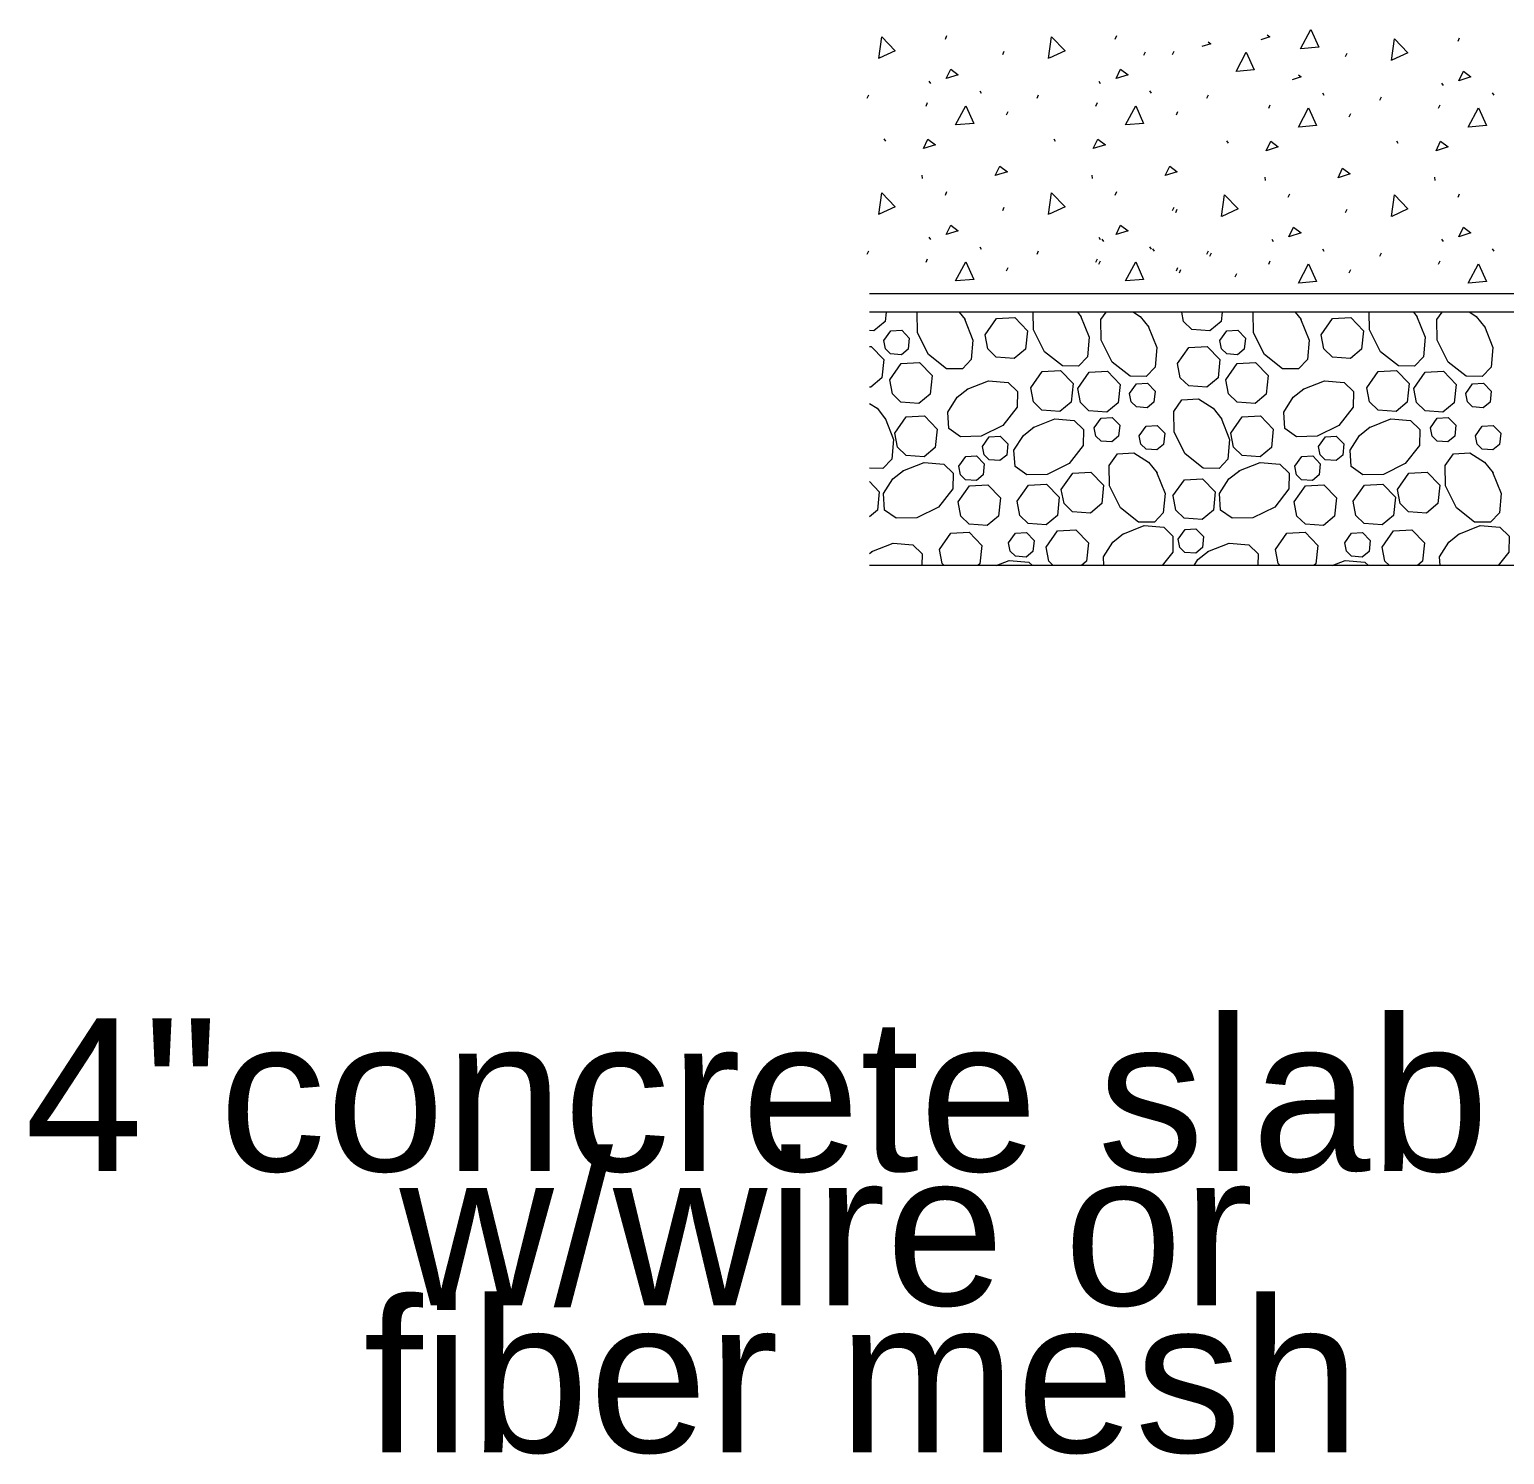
# Model space of a CAD drawing. Header units: inches. Extents: x -4443104 to -4439086, y 793046 to 798506.
# Drawn here: x -4442502.46 to -4442459.04, y 793260.33 to 793302.29 of the extents above; entities that cross this region are included whole.
import ezdxf

# ---------------------------------------------------------------- set-up
doc = ezdxf.new("R2010")
doc.units = ezdxf.units.IN
doc.header["$MEASUREMENT"] = 0
doc.layers.add('Level 1', color=7, linetype='Continuous', lineweight=0)
doc.layers.add('Level 3', color=7, linetype='Continuous', lineweight=0)
doc.styles.add('Style-Arial', font='arial.ttf')

msp = doc.modelspace()

# ---------------------------------------------------------------- linework, layer by layer
at = {"layer": 'Level 1', "color": 7, "linetype": 'Continuous', "lineweight": 13}
for p, q in [((-4442475.4977, 793302.0102), (-4442475.4533, 793302.1102)), ((-4442470.4977, 793302.0102), (-4442470.4533, 793302.1102)), ((-4442460.4074, 793301.9483), (-4442460.363, 793302.0483)), ((-4442473.8106, 793301.555), (-4442473.7661, 793301.655)), ((-4442469.6552, 793301.5344), (-4442469.6107, 793301.6344)), ((-4442468.8106, 793301.555), (-4442468.7661, 793301.655)), ((-4442463.7203, 793301.4932), (-4442463.6758, 793301.5932)), ((-4442475.9847, 793300.7673), (-4442475.9402, 793300.7007)), ((-4442470.9847, 793300.7673), (-4442470.9402, 793300.7007)), ((-4442460.8944, 793300.7054), (-4442460.8499, 793300.6388)), ((-4442477.8004, 793300.2675), (-4442477.7559, 793300.3674)), ((-4442476.0688, 793300.0357), (-4442476.0243, 793300.1357)), ((-4442474.4894, 793300.4848), (-4442474.4451, 793300.4182)), ((-4442472.8004, 793300.2675), (-4442472.7559, 793300.3674)), ((-4442471.0688, 793300.0357), (-4442471.0243, 793300.1357)), ((-4442469.4894, 793300.4848), (-4442469.4451, 793300.4182)), ((-4442467.8004, 793300.2675), (-4442467.7559, 793300.3674)), ((-4442464.3991, 793300.4229), (-4442464.3548, 793300.3563)), ((-4442462.7101, 793300.2057), (-4442462.6656, 793300.3055)), ((-4442459.3991, 793300.4229), (-4442459.3548, 793300.3563)), ((-4442473.6996, 793299.7804), (-4442473.6551, 793299.8803)), ((-4442468.6996, 793299.7804), (-4442468.6551, 793299.8803)), ((-4442465.9785, 793299.9738), (-4442465.934, 793300.0738)), ((-4442463.6093, 793299.7185), (-4442463.5648, 793299.8184)), ((-4442460.9785, 793299.9738), (-4442460.934, 793300.0738)), ((-4442477.3119, 793299.07), (-4442477.2676, 793299.0034)), ((-4442472.3119, 793299.07), (-4442472.2676, 793299.0034)), ((-4442467.2216, 793299.0082), (-4442467.1773, 793298.9415)), ((-4442462.2216, 793299.0082), (-4442462.1773, 793298.9415)), ((-4442476.1898, 793298.0052), (-4442476.1787, 793297.9053)), ((-4442471.1898, 793298.0052), (-4442471.1787, 793297.9053)), ((-4442466.0995, 793297.9433), (-4442466.0884, 793297.8434)), ((-4442461.0995, 793297.9433), (-4442461.0884, 793297.8434)), ((-4442475.4977, 793297.416), (-4442475.4533, 793297.516)), ((-4442470.4977, 793297.416), (-4442470.4533, 793297.516)), ((-4442473.8106, 793296.9609), (-4442473.7661, 793297.0609)), ((-4442468.8106, 793296.9609), (-4442468.7661, 793297.0609)), ((-4442465.4074, 793297.3542), (-4442465.363, 793297.4542)), ((-4442460.4074, 793297.3542), (-4442460.363, 793297.4542)), ((-4442468.7203, 793296.899), (-4442468.6758, 793296.999)), ((-4442463.7203, 793296.899), (-4442463.6758, 793296.999)), ((-4442477.8004, 793295.6734), (-4442477.7559, 793295.7733)), ((-4442475.9847, 793296.1732), (-4442475.9402, 793296.1065)), ((-4442474.4894, 793295.8907), (-4442474.4451, 793295.824)), ((-4442472.8004, 793295.6734), (-4442472.7559, 793295.7733)), ((-4442470.9847, 793296.1732), (-4442470.9402, 793296.1065)), ((-4442470.8944, 793296.1113), (-4442470.8499, 793296.0447)), ((-4442469.4894, 793295.8907), (-4442469.4451, 793295.824)), ((-4442469.3991, 793295.8288), (-4442469.3548, 793295.7622)), ((-4442467.8004, 793295.6734), (-4442467.7559, 793295.7733)), ((-4442465.8944, 793296.1113), (-4442465.8499, 793296.0447)), ((-4442464.3991, 793295.8288), (-4442464.3548, 793295.7622)), ((-4442460.8944, 793296.1113), (-4442460.8499, 793296.0447)), ((-4442459.3991, 793295.8288), (-4442459.3548, 793295.7622)), ((-4442476.0688, 793295.4415), (-4442476.0243, 793295.5415)), ((-4442471.0688, 793295.4415), (-4442471.0243, 793295.5415)), ((-4442470.9785, 793295.3797), (-4442470.934, 793295.4797)), ((-4442467.7101, 793295.6115), (-4442467.6656, 793295.7114)), ((-4442465.9785, 793295.3797), (-4442465.934, 793295.4797)), ((-4442462.7101, 793295.6115), (-4442462.6656, 793295.7114)), ((-4442460.9785, 793295.3797), (-4442460.934, 793295.4797)), ((-4442473.6996, 793295.1863), (-4442473.6551, 793295.2862)), ((-4442468.6996, 793295.1863), (-4442468.6551, 793295.2862)), ((-4442468.6093, 793295.1244), (-4442468.5648, 793295.2243)), ((-4442466.9693, 793295.0075), (-4442466.9248, 793295.1075)), ((-4442463.6093, 793295.1244), (-4442463.5648, 793295.2243))]:
    msp.add_line(p, q, dxfattribs=at)
at = {"layer": 'Level 1', "color": 7, "linetype": 'Continuous', "lineweight": 13, "flags": 128}
for points in [[(-4442465.0428, 793301.7242), (-4442464.743, 793302.2902), (-4442464.5099, 793301.7686), (-4442465.0317, 793301.7242)], [(-4442477.4601, 793301.4403), (-4442477.3721, 793302.0747), (-4442476.9746, 793301.6642), (-4442477.4497, 793301.444)], [(-4442472.4601, 793301.4403), (-4442472.3721, 793302.0747), (-4442471.9746, 793301.6642), (-4442472.4497, 793301.444)], [(-4442467.7616, 793301.9262), (-4442467.6845, 793301.8683), (-4442467.9489, 793301.7857)], [(-4442466.0249, 793302.1282), (-4442465.9478, 793302.0704), (-4442466.2121, 793301.9877)], [(-4442462.3698, 793301.3784), (-4442462.2818, 793302.0128), (-4442461.8843, 793301.6023), (-4442462.3594, 793301.3822)], [(-4442466.9411, 793301.0574), (-4442466.6413, 793301.6234), (-4442466.4082, 793301.1017), (-4442466.9299, 793301.0574)], [(-4442475.4756, 793300.8447), (-4442475.3423, 793301.1222), (-4442475.1203, 793300.9557), (-4442475.4756, 793300.8447)], [(-4442470.4756, 793300.8447), (-4442470.3423, 793301.1222), (-4442470.1203, 793300.9557), (-4442470.4756, 793300.8447)], [(-4442460.3853, 793300.7828), (-4442460.252, 793301.0603), (-4442460.03, 793300.8938), (-4442460.3853, 793300.7828)], [(-4442465.1071, 793300.9517), (-4442465.03, 793300.8938), (-4442465.2944, 793300.8112)], [(-4442475.1981, 793299.4808), (-4442474.8983, 793300.0468), (-4442474.6652, 793299.5252), (-4442475.1869, 793299.4808)], [(-4442470.1981, 793299.4808), (-4442469.8983, 793300.0468), (-4442469.6652, 793299.5252), (-4442470.1869, 793299.4808)], [(-4442465.1078, 793299.4189), (-4442464.808, 793299.9849), (-4442464.5749, 793299.4633), (-4442465.0966, 793299.4189)], [(-4442460.1078, 793299.4189), (-4442459.808, 793299.9849), (-4442459.5749, 793299.4633), (-4442460.0966, 793299.4189)], [(-4442476.1464, 793298.7814), (-4442476.0133, 793299.0589), (-4442475.7913, 793298.8924), (-4442476.1464, 793298.7814)], [(-4442471.1464, 793298.7814), (-4442471.0133, 793299.0589), (-4442470.7913, 793298.8924), (-4442471.1464, 793298.7814)], [(-4442466.0561, 793298.7195), (-4442465.923, 793298.997), (-4442465.701, 793298.8305), (-4442466.0561, 793298.7195)], [(-4442461.0561, 793298.7195), (-4442460.923, 793298.997), (-4442460.701, 793298.8305), (-4442461.0561, 793298.7195)], [(-4442474.0303, 793297.9879), (-4442473.8972, 793298.2654), (-4442473.6752, 793298.0989), (-4442474.0303, 793297.9879)], [(-4442469.0303, 793297.9879), (-4442468.8972, 793298.2654), (-4442468.6752, 793298.0989), (-4442469.0303, 793297.9879)], [(-4442463.94, 793297.926), (-4442463.8069, 793298.2035), (-4442463.5849, 793298.037), (-4442463.94, 793297.926)], [(-4442477.4601, 793296.8462), (-4442477.3721, 793297.4805), (-4442476.9746, 793297.07), (-4442477.4497, 793296.8499)], [(-4442472.4601, 793296.8462), (-4442472.3721, 793297.4805), (-4442471.9746, 793297.07), (-4442472.4497, 793296.8499)], [(-4442467.3698, 793296.7843), (-4442467.2818, 793297.4187), (-4442466.8843, 793297.0082), (-4442467.3594, 793296.788)], [(-4442462.3698, 793296.7843), (-4442462.2818, 793297.4187), (-4442461.8843, 793297.0082), (-4442462.3594, 793296.788)], [(-4442475.4756, 793296.2505), (-4442475.3423, 793296.528), (-4442475.1203, 793296.3615), (-4442475.4756, 793296.2505)], [(-4442470.4756, 793296.2505), (-4442470.3423, 793296.528), (-4442470.1203, 793296.3615), (-4442470.4756, 793296.2505)], [(-4442465.3853, 793296.1887), (-4442465.252, 793296.4662), (-4442465.03, 793296.2997), (-4442465.3853, 793296.1887)], [(-4442460.3853, 793296.1887), (-4442460.252, 793296.4662), (-4442460.03, 793296.2997), (-4442460.3853, 793296.1887)], [(-4442475.1981, 793294.8867), (-4442474.8983, 793295.4527), (-4442474.6652, 793294.931), (-4442475.1869, 793294.8867)], [(-4442470.1981, 793294.8867), (-4442469.8983, 793295.4527), (-4442469.6652, 793294.931), (-4442470.1869, 793294.8867)], [(-4442465.1078, 793294.8248), (-4442464.808, 793295.3908), (-4442464.5749, 793294.8692), (-4442465.0966, 793294.8248)], [(-4442460.1078, 793294.8248), (-4442459.808, 793295.3908), (-4442459.5749, 793294.8692), (-4442460.0966, 793294.8248)]]:
    msp.add_lwpolyline(points, dxfattribs=at)
at = {"layer": 'Level 3', "color": 7, "linetype": 'Continuous', "lineweight": 13}
for p, q in [((-4442347.5861, 793294.5059), (-4442477.736, 793294.5059)), ((-4442347.5861, 793293.9673), (-4442477.736, 793293.9673))]:
    msp.add_line(p, q, dxfattribs=at)
at = {"layer": 'Level 3', "color": 7, "linetype": 'Continuous', "lineweight": 0}
for p, q in [((-4442475.0946, 793293.9673), (-4442474.9204, 793293.7489)), ((-4442471.6133, 793293.9673), (-4442471.5042, 793293.8304)), ((-4442465.2011, 793293.9673), (-4442465.0269, 793293.7489)), ((-4442461.7198, 793293.9673), (-4442461.6107, 793293.8304)), ((-4442477.736, 793286.8581), (-4442477.6432, 793286.9322))]:
    msp.add_line(p, q, dxfattribs=at)
at = {"layer": 'Level 3', "color": 7, "linetype": 'Continuous', "lineweight": 0, "flags": 128}
for points in [[(-4442477.2457, 793293.9673), (-4442477.2732, 793293.6919), (-4442477.6047, 793293.4162), (-4442477.736, 793293.4257)], [(-4442474.9367, 793293.7744), (-4442474.6872, 793293.1457), (-4442474.7372, 793292.5679), (-4442474.9982, 793292.2932), (-4442475.4669, 793292.3022), (-4442475.9994, 793292.7187), (-4442476.3214, 793293.3627), (-4442476.3321, 793293.9673)], [(-4442474.3327, 793293.2987), (-4442473.9967, 793293.7769), (-4442473.4599, 793293.8074), (-4442473.0867, 793293.4207), (-4442473.1407, 793292.8787), (-4442473.4722, 793292.6029), (-4442474.0022, 793292.6412), (-4442474.2514, 793292.8829), (-4442474.3324, 793293.2987)], [(-4442471.5202, 793293.8557), (-4442471.2709, 793293.2269), (-4442471.3209, 793292.6492), (-4442471.5819, 793292.3747), (-4442472.0507, 793292.3834), (-4442472.5832, 793292.8002), (-4442472.9052, 793293.4442), (-4442472.9144, 793293.9673)], [(-4442469.5274, 793293.5507), (-4442469.2782, 793292.9219), (-4442469.3279, 793292.3442), (-4442469.5889, 793292.0697), (-4442470.0577, 793292.0784), (-4442470.5904, 793292.4952), (-4442470.9122, 793293.1392), (-4442470.9229, 793293.7459), (-4442470.7657, 793293.9673)], [(-4442469.9586, 793293.9673), (-4442469.7644, 793293.8429), (-4442469.5112, 793293.5254)], [(-4442467.3522, 793293.9673), (-4442467.3797, 793293.6919), (-4442467.7112, 793293.4162), (-4442468.2412, 793293.4544), (-4442468.4904, 793293.6964), (-4442468.5432, 793293.9673)], [(-4442465.0432, 793293.7744), (-4442464.7937, 793293.1457), (-4442464.8437, 793292.5679), (-4442465.1047, 793292.2932), (-4442465.5734, 793292.3022), (-4442466.1059, 793292.7187), (-4442466.4279, 793293.3627), (-4442466.4386, 793293.9673)], [(-4442464.4392, 793293.2987), (-4442464.1032, 793293.7769), (-4442463.5664, 793293.8074), (-4442463.1932, 793293.4207), (-4442463.2472, 793292.8787), (-4442463.5787, 793292.6029), (-4442464.1087, 793292.6412), (-4442464.3579, 793292.8829), (-4442464.4389, 793293.2987)], [(-4442461.6267, 793293.8557), (-4442461.3774, 793293.2269), (-4442461.4274, 793292.6492), (-4442461.6884, 793292.3747), (-4442462.1572, 793292.3834), (-4442462.6897, 793292.8002), (-4442463.0117, 793293.4442), (-4442463.0209, 793293.9673)], [(-4442459.6339, 793293.5507), (-4442459.3847, 793292.9219), (-4442459.4344, 793292.3442), (-4442459.6954, 793292.0697), (-4442460.1642, 793292.0784), (-4442460.6969, 793292.4952), (-4442461.0187, 793293.1392), (-4442461.0294, 793293.7459), (-4442460.8722, 793293.9673)], [(-4442460.0651, 793293.9673), (-4442459.8709, 793293.8429), (-4442459.6177, 793293.5254)], [(-4442477.3102, 793293.1322), (-4442477.1084, 793293.4192), (-4442476.7864, 793293.4377), (-4442476.5627, 793293.2054), (-4442476.5949, 793292.8802), (-4442476.7939, 793292.7147), (-4442477.1119, 793292.7379), (-4442477.2614, 793292.8829), (-4442477.3099, 793293.1322)], [(-4442467.4167, 793293.1322), (-4442467.2149, 793293.4192), (-4442466.8929, 793293.4377), (-4442466.6692, 793293.2054), (-4442466.7014, 793292.8802), (-4442466.9004, 793292.7147), (-4442467.2184, 793292.7379), (-4442467.3679, 793292.8829), (-4442467.4164, 793293.1322)], [(-4442477.736, 793292.9576), (-4442477.6864, 793292.9604), (-4442477.3134, 793292.5737), (-4442477.3674, 793292.0314), (-4442477.6989, 793291.7557), (-4442477.736, 793291.7584)], [(-4442468.6657, 793292.4517), (-4442468.3297, 793292.9297), (-4442467.7929, 793292.9604), (-4442467.4199, 793292.5737), (-4442467.4739, 793292.0314), (-4442467.8054, 793291.7557), (-4442468.3354, 793291.7942), (-4442468.5847, 793292.0359), (-4442468.6654, 793292.4514)], [(-4442477.1389, 793291.9769), (-4442476.8027, 793292.4549), (-4442476.2662, 793292.4857), (-4442475.8929, 793292.0989), (-4442475.9469, 793291.5567), (-4442476.2784, 793291.2809), (-4442476.8084, 793291.3194), (-4442477.0577, 793291.5612), (-4442477.1387, 793291.9767)], [(-4442467.2454, 793291.9769), (-4442466.9092, 793292.4549), (-4442466.3727, 793292.4857), (-4442465.9994, 793292.0989), (-4442466.0534, 793291.5567), (-4442466.3849, 793291.2809), (-4442466.9149, 793291.3194), (-4442467.1642, 793291.5612), (-4442467.2452, 793291.9767)], [(-4442474.8624, 793291.6962), (-4442474.2337, 793291.9454), (-4442473.6559, 793291.8954), (-4442473.3814, 793291.6344), (-4442473.3902, 793291.1657), (-4442473.8069, 793290.6332), (-4442474.4509, 793290.3112), (-4442475.0577, 793290.3004), (-4442475.3994, 793290.5432), (-4442475.4317, 793291.0267), (-4442475.1544, 793291.4589), (-4442474.8372, 793291.7122)], [(-4442472.9874, 793291.7399), (-4442472.6514, 793292.2182), (-4442472.1147, 793292.2487), (-4442471.7417, 793291.8619), (-4442471.7957, 793291.3199), (-4442472.1272, 793291.0442), (-4442472.6569, 793291.0824), (-4442472.9062, 793291.3242), (-4442472.9872, 793291.7397)], [(-4442471.6047, 793291.7194), (-4442471.2687, 793292.1977), (-4442470.7319, 793292.2284), (-4442470.3587, 793291.8414), (-4442470.4127, 793291.2994), (-4442470.7444, 793291.0237), (-4442471.2742, 793291.0622), (-4442471.5234, 793291.3039), (-4442471.6044, 793291.7194)], [(-4442470.0752, 793291.5719), (-4442469.8737, 793291.8587), (-4442469.5514, 793291.8772), (-4442469.3277, 793291.6449), (-4442469.3602, 793291.3199), (-4442469.5589, 793291.1544), (-4442469.8769, 793291.1774), (-4442470.0267, 793291.3224), (-4442470.0752, 793291.5717)], [(-4442464.9689, 793291.6962), (-4442464.3402, 793291.9454), (-4442463.7624, 793291.8954), (-4442463.4879, 793291.6344), (-4442463.4967, 793291.1657), (-4442463.9134, 793290.6332), (-4442464.5574, 793290.3112), (-4442465.1642, 793290.3004), (-4442465.5059, 793290.5432), (-4442465.5382, 793291.0267), (-4442465.2609, 793291.4589), (-4442464.9437, 793291.7122)], [(-4442463.0939, 793291.7399), (-4442462.7579, 793292.2182), (-4442462.2212, 793292.2487), (-4442461.8482, 793291.8619), (-4442461.9022, 793291.3199), (-4442462.2337, 793291.0442), (-4442462.7634, 793291.0824), (-4442463.0127, 793291.3242), (-4442463.0937, 793291.7397)], [(-4442461.7112, 793291.7194), (-4442461.3752, 793292.1977), (-4442460.8384, 793292.2284), (-4442460.4652, 793291.8414), (-4442460.5192, 793291.2994), (-4442460.8509, 793291.0237), (-4442461.3807, 793291.0622), (-4442461.6299, 793291.3039), (-4442461.7109, 793291.7194)], [(-4442460.1817, 793291.5719), (-4442459.9802, 793291.8587), (-4442459.6579, 793291.8772), (-4442459.4342, 793291.6449), (-4442459.4667, 793291.3199), (-4442459.6654, 793291.1544), (-4442459.9834, 793291.1774), (-4442460.1332, 793291.3224), (-4442460.1817, 793291.5717)], [(-4442467.3817, 793290.8462), (-4442467.1322, 793290.2174), (-4442467.1822, 793289.6397), (-4442467.4432, 793289.3652), (-4442467.9119, 793289.3739), (-4442468.4447, 793289.7907), (-4442468.7664, 793290.4344), (-4442468.7772, 793291.0414), (-4442468.5344, 793291.3829), (-4442468.0509, 793291.4154), (-4442467.6187, 793291.1382), (-4442467.3654, 793290.8207)], [(-4442477.736, 793291.2818), (-4442477.5122, 793291.1382), (-4442477.2589, 793290.8207)], [(-4442477.2752, 793290.8462), (-4442477.0257, 793290.2174), (-4442477.0757, 793289.6397), (-4442477.3367, 793289.3652), (-4442477.736, 793289.3726)], [(-4442476.9894, 793290.4037), (-4442476.6532, 793290.8819), (-4442476.1164, 793290.9124), (-4442475.7434, 793290.5257), (-4442475.7974, 793289.9837), (-4442476.1289, 793289.7079), (-4442476.6589, 793289.7462), (-4442476.9082, 793289.9879), (-4442476.9892, 793290.4037)], [(-4442472.9117, 793290.5729), (-4442472.2827, 793290.8222), (-4442471.7052, 793290.7722), (-4442471.4304, 793290.5112), (-4442471.4392, 793290.0424), (-4442471.8559, 793289.5097), (-4442472.4999, 793289.1879), (-4442473.1067, 793289.1772), (-4442473.4484, 793289.4199), (-4442473.4807, 793289.9034), (-4442473.2037, 793290.3357), (-4442472.8862, 793290.5889)], [(-4442471.1157, 793290.5629), (-4442470.9139, 793290.8499), (-4442470.5919, 793290.8684), (-4442470.3682, 793290.6362), (-4442470.4004, 793290.3109), (-4442470.5994, 793290.1454), (-4442470.9174, 793290.1687), (-4442471.0669, 793290.3137), (-4442471.1154, 793290.5629)], [(-4442469.7917, 793290.3267), (-4442469.5899, 793290.6134), (-4442469.2679, 793290.6319), (-4442469.0439, 793290.3997), (-4442469.0764, 793290.0747), (-4442469.2752, 793289.9092), (-4442469.5932, 793289.9322), (-4442469.7429, 793290.0772), (-4442469.7914, 793290.3264)], [(-4442467.0959, 793290.4037), (-4442466.7597, 793290.8819), (-4442466.2229, 793290.9124), (-4442465.8499, 793290.5257), (-4442465.9039, 793289.9837), (-4442466.2354, 793289.7079), (-4442466.7654, 793289.7462), (-4442467.0147, 793289.9879), (-4442467.0957, 793290.4037)], [(-4442463.0182, 793290.5729), (-4442462.3892, 793290.8222), (-4442461.8117, 793290.7722), (-4442461.5369, 793290.5112), (-4442461.5457, 793290.0424), (-4442461.9624, 793289.5097), (-4442462.6064, 793289.1879), (-4442463.2132, 793289.1772), (-4442463.5549, 793289.4199), (-4442463.5872, 793289.9034), (-4442463.3102, 793290.3357), (-4442462.9927, 793290.5889)], [(-4442461.2222, 793290.5629), (-4442461.0204, 793290.8499), (-4442460.6984, 793290.8684), (-4442460.4747, 793290.6362), (-4442460.5069, 793290.3109), (-4442460.7059, 793290.1454), (-4442461.0239, 793290.1687), (-4442461.1734, 793290.3137), (-4442461.2219, 793290.5629)], [(-4442459.8982, 793290.3267), (-4442459.6964, 793290.6134), (-4442459.3744, 793290.6319), (-4442459.1504, 793290.3997), (-4442459.1829, 793290.0747), (-4442459.3817, 793289.9092), (-4442459.6997, 793289.9322), (-4442459.8494, 793290.0772), (-4442459.8979, 793290.3264)], [(-4442474.4099, 793290.0114), (-4442474.2082, 793290.2984), (-4442473.8862, 793290.3167), (-4442473.6624, 793290.0847), (-4442473.6947, 793289.7594), (-4442473.8937, 793289.5939), (-4442474.2117, 793289.6169), (-4442474.3612, 793289.7619), (-4442474.4097, 793290.0114)], [(-4442464.5164, 793290.0114), (-4442464.3147, 793290.2984), (-4442463.9927, 793290.3167), (-4442463.7689, 793290.0847), (-4442463.8012, 793289.7594), (-4442464.0002, 793289.5939), (-4442464.3182, 793289.6169), (-4442464.4677, 793289.7619), (-4442464.5162, 793290.0114)], [(-4442475.1034, 793289.4282), (-4442474.9017, 793289.7152), (-4442474.5797, 793289.7334), (-4442474.3559, 793289.5014), (-4442474.3882, 793289.1762), (-4442474.5872, 793289.0107), (-4442474.9052, 793289.0337), (-4442475.0547, 793289.1787), (-4442475.1032, 793289.4282)], [(-4442469.2837, 793289.2599), (-4442469.0342, 793288.6312), (-4442469.0842, 793288.0534), (-4442469.3452, 793287.7789), (-4442469.8139, 793287.7877), (-4442470.3467, 793288.2044), (-4442470.6684, 793288.8484), (-4442470.6792, 793289.4552), (-4442470.4364, 793289.7969), (-4442469.9529, 793289.8292), (-4442469.5207, 793289.5522), (-4442469.2674, 793289.2347)], [(-4442465.2099, 793289.4282), (-4442465.0082, 793289.7152), (-4442464.6862, 793289.7334), (-4442464.4624, 793289.5014), (-4442464.4947, 793289.1762), (-4442464.6937, 793289.0107), (-4442465.0117, 793289.0337), (-4442465.1612, 793289.1787), (-4442465.2097, 793289.4282)], [(-4442459.3902, 793289.2599), (-4442459.1407, 793288.6312), (-4442459.1907, 793288.0534), (-4442459.4517, 793287.7789), (-4442459.9204, 793287.7877), (-4442460.4532, 793288.2044), (-4442460.7749, 793288.8484), (-4442460.7857, 793289.4552), (-4442460.5429, 793289.7969), (-4442460.0594, 793289.8292), (-4442459.6272, 793289.5522), (-4442459.3739, 793289.2347)], [(-4442476.7544, 793289.2919), (-4442476.1254, 793289.5412), (-4442475.5479, 793289.4912), (-4442475.2734, 793289.2302), (-4442475.2822, 793288.7614), (-4442475.6989, 793288.2289), (-4442476.3427, 793287.9069), (-4442476.9497, 793287.8962), (-4442477.2912, 793288.1389), (-4442477.3237, 793288.6224), (-4442477.0464, 793289.0547), (-4442476.7289, 793289.3079)], [(-4442472.0879, 793288.7477), (-4442471.7519, 793289.2259), (-4442471.2152, 793289.2567), (-4442470.8419, 793288.8697), (-4442470.8959, 793288.3277), (-4442471.2277, 793288.0519), (-4442471.7574, 793288.0904), (-4442472.0067, 793288.3322), (-4442472.0877, 793288.7477)], [(-4442466.8609, 793289.2919), (-4442466.2319, 793289.5412), (-4442465.6544, 793289.4912), (-4442465.3799, 793289.2302), (-4442465.3887, 793288.7614), (-4442465.8054, 793288.2289), (-4442466.4492, 793287.9069), (-4442467.0562, 793287.8962), (-4442467.3977, 793288.1389), (-4442467.4302, 793288.6224), (-4442467.1529, 793289.0547), (-4442466.8354, 793289.3079)], [(-4442462.1944, 793288.7477), (-4442461.8584, 793289.2259), (-4442461.3217, 793289.2567), (-4442460.9484, 793288.8697), (-4442461.0024, 793288.3277), (-4442461.3342, 793288.0519), (-4442461.8639, 793288.0904), (-4442462.1132, 793288.3322), (-4442462.1942, 793288.7477)], [(-4442477.736, 793288.9764), (-4442477.4469, 793288.6767), (-4442477.5009, 793288.1347), (-4442477.736, 793287.9391)], [(-4442475.1259, 793288.3774), (-4442474.7897, 793288.8554), (-4442474.2529, 793288.8862), (-4442473.8799, 793288.4994), (-4442473.9339, 793287.9572), (-4442474.2654, 793287.6814), (-4442474.7954, 793287.7199), (-4442475.0447, 793287.9617), (-4442475.1254, 793288.3772)], [(-4442473.3917, 793288.3972), (-4442473.0554, 793288.8752), (-4442472.5187, 793288.9059), (-4442472.1457, 793288.5192), (-4442472.1997, 793287.9769), (-4442472.5312, 793287.7012), (-4442473.0612, 793287.7397), (-4442473.3104, 793287.9814), (-4442473.3912, 793288.3969)], [(-4442468.7994, 793288.5547), (-4442468.4632, 793289.0329), (-4442467.9264, 793289.0634), (-4442467.5534, 793288.6767), (-4442467.6074, 793288.1347), (-4442467.9389, 793287.8589), (-4442468.4689, 793287.8972), (-4442468.7182, 793288.1389), (-4442468.7989, 793288.5547)], [(-4442465.2324, 793288.3774), (-4442464.8962, 793288.8554), (-4442464.3594, 793288.8862), (-4442463.9864, 793288.4994), (-4442464.0404, 793287.9572), (-4442464.3719, 793287.6814), (-4442464.9019, 793287.7199), (-4442465.1512, 793287.9617), (-4442465.2319, 793288.3772)], [(-4442463.4982, 793288.3972), (-4442463.1619, 793288.8752), (-4442462.6252, 793288.9059), (-4442462.2522, 793288.5192), (-4442462.3062, 793287.9769), (-4442462.6377, 793287.7012), (-4442463.1677, 793287.7397), (-4442463.4169, 793287.9814), (-4442463.4977, 793288.3969)], [(-4442472.5359, 793287.0499), (-4442472.1999, 793287.5282), (-4442471.6632, 793287.5587), (-4442471.2902, 793287.1719), (-4442471.3442, 793286.6299), (-4442471.4933, 793286.5059)], [(-4442470.2804, 793287.4322), (-4442469.6514, 793287.6814), (-4442469.0739, 793287.6317), (-4442468.7994, 793287.3707), (-4442468.8079, 793286.9019), (-4442469.1177, 793286.5059)], [(-4442468.6462, 793287.2842), (-4442468.4444, 793287.5712), (-4442468.1224, 793287.5894), (-4442467.8987, 793287.3574), (-4442467.9309, 793287.0322), (-4442468.1299, 793286.8667), (-4442468.4479, 793286.8897), (-4442468.5974, 793287.0349), (-4442468.6459, 793287.2842)], [(-4442462.6424, 793287.0499), (-4442462.3064, 793287.5282), (-4442461.7697, 793287.5587), (-4442461.3967, 793287.1719), (-4442461.4507, 793286.6299), (-4442461.5998, 793286.5059)], [(-4442460.3869, 793287.4322), (-4442459.7579, 793287.6814), (-4442459.1804, 793287.6317), (-4442458.9059, 793287.3707), (-4442458.9144, 793286.9019), (-4442459.2242, 793286.5059)], [(-4442477.6687, 793286.9159), (-4442477.0399, 793287.1652), (-4442476.4622, 793287.1154), (-4442476.1877, 793286.8544), (-4442476.1942, 793286.5059)], [(-4442475.6772, 793286.9772), (-4442475.3409, 793287.4554), (-4442474.8044, 793287.4862), (-4442474.4312, 793287.0992), (-4442474.4852, 793286.5572), (-4442474.5468, 793286.5059)], [(-4442473.6377, 793287.1739), (-4442473.4359, 793287.4607), (-4442473.1139, 793287.4792), (-4442472.8899, 793287.2469), (-4442472.9224, 793286.9219), (-4442473.1212, 793286.7564), (-4442473.4394, 793286.7794), (-4442473.5889, 793286.9244), (-4442473.6374, 793287.1737)], [(-4442470.8324, 793286.5059), (-4442470.8497, 793286.7627), (-4442470.5724, 793287.1952), (-4442470.2549, 793287.4484)], [(-4442467.7752, 793286.9159), (-4442467.1464, 793287.1652), (-4442466.5687, 793287.1154), (-4442466.2942, 793286.8544), (-4442466.3007, 793286.5059)], [(-4442465.7837, 793286.9772), (-4442465.4474, 793287.4554), (-4442464.9109, 793287.4862), (-4442464.5377, 793287.0992), (-4442464.5917, 793286.5572), (-4442464.6533, 793286.5059)], [(-4442463.7442, 793287.1739), (-4442463.5424, 793287.4607), (-4442463.2204, 793287.4792), (-4442462.9964, 793287.2469), (-4442463.0289, 793286.9219), (-4442463.2277, 793286.7564), (-4442463.5459, 793286.7794), (-4442463.6954, 793286.9244), (-4442463.7439, 793287.1737)], [(-4442460.9389, 793286.5059), (-4442460.9562, 793286.7627), (-4442460.6789, 793287.1952), (-4442460.3614, 793287.4484)], [(-4442475.5384, 793286.5059), (-4442475.5959, 793286.5617), (-4442475.6769, 793286.9772)], [(-4442474.0047, 793286.5059), (-4442473.6237, 793286.6569), (-4442473.0459, 793286.6069), (-4442472.9397, 793286.5059)], [(-4442472.3225, 793286.5059), (-4442472.4549, 793286.6342), (-4442472.5357, 793287.0499)], [(-4442468.1781, 793286.5059), (-4442468.0672, 793286.6789), (-4442467.7497, 793286.9322)], [(-4442465.6449, 793286.5059), (-4442465.7024, 793286.5617), (-4442465.7834, 793286.9772)], [(-4442464.1112, 793286.5059), (-4442463.7302, 793286.6569), (-4442463.1524, 793286.6069), (-4442463.0462, 793286.5059)], [(-4442462.429, 793286.5059), (-4442462.5614, 793286.6342), (-4442462.6422, 793287.0499)]]:
    msp.add_lwpolyline(points, dxfattribs=at)
at = {"layer": 'Level 3', "color": 7, "linetype": 'Continuous', "lineweight": 13, "flags": 128}
msp.add_lwpolyline([(-4442347.5861, 793286.5059), (-4442477.736, 793286.5059)], dxfattribs=at)

# ---------------------------------------------------------------- texts
at = {"layer": 'Level 3', "color": 7, "linetype": 'Continuous', "lineweight": 13, "style": 'Style-Arial'}
for s, p in [('4"concrete slab', (-4442502.6069, 793268.6744)), ('w/wire or', (-4442491.5707, 793264.7248)), ('fiber mesh', (-4442492.6313, 793260.3929))]:
    msp.add_text(s, height=4.5, dxfattribs=at).set_placement(p)

doc.saveas('drawing.dxf')
